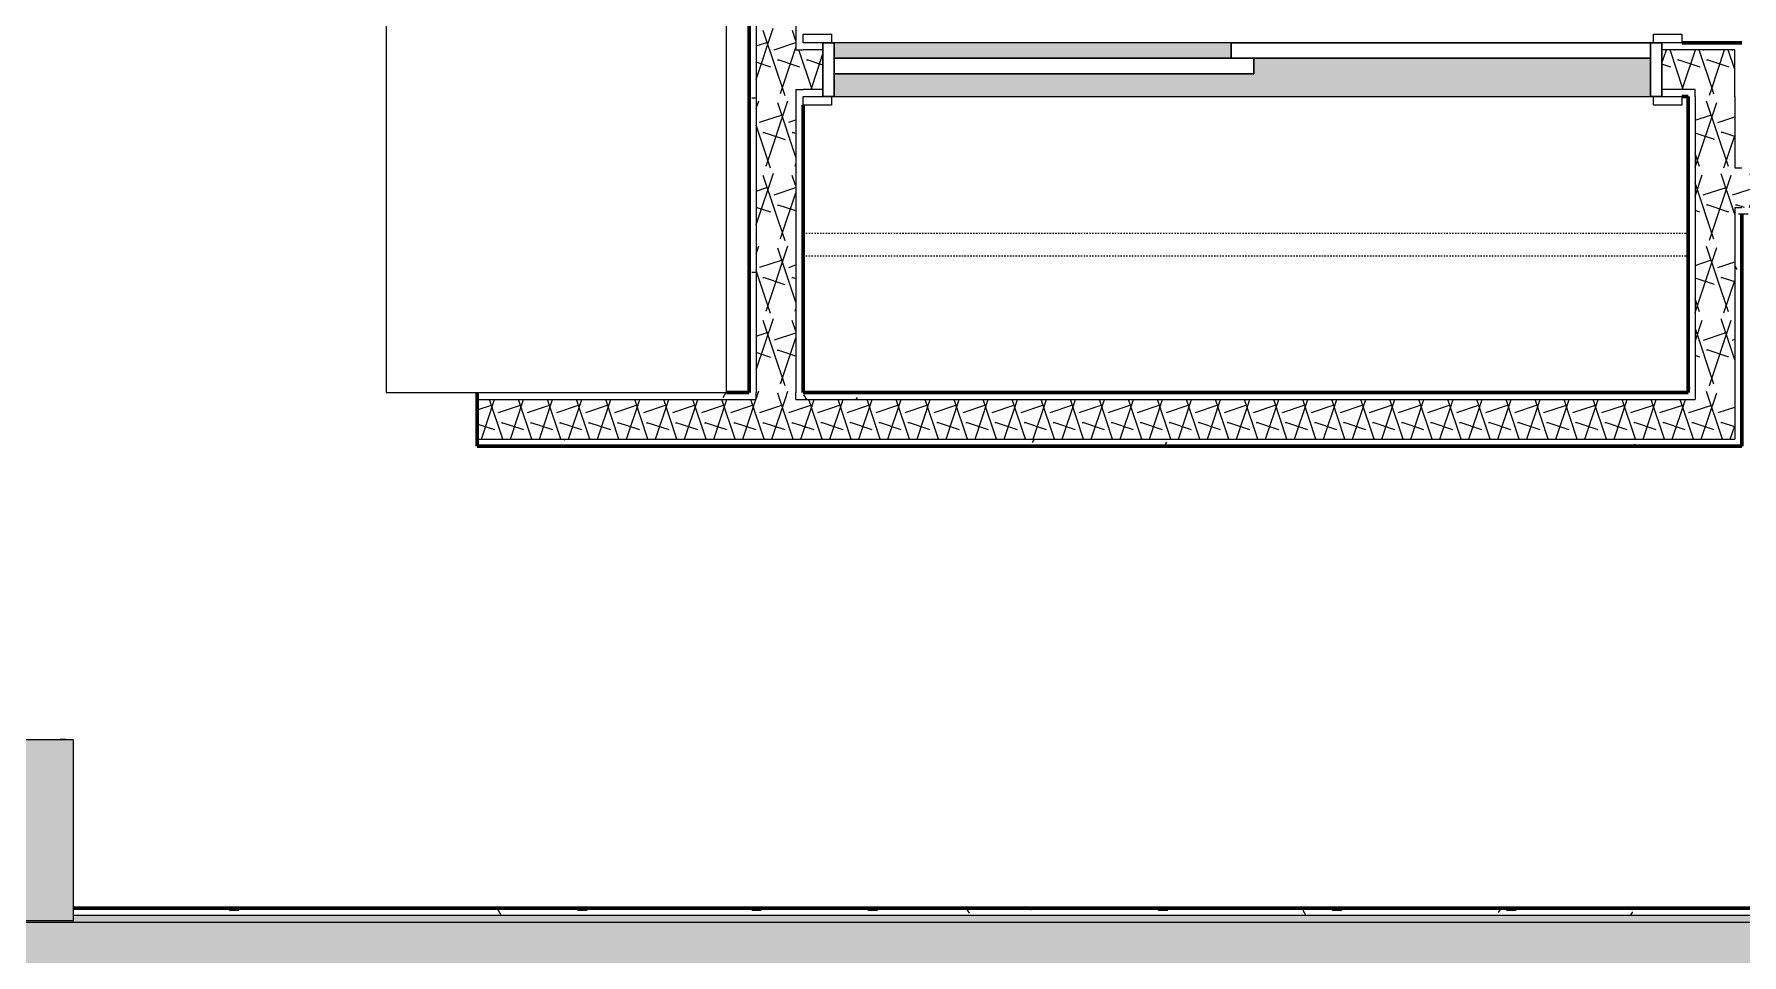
# Model space of a CAD drawing. Header units: inches. Extents: x -4169 to -1846, y 9706 to 12377.
# Drawn here: x -3744.5 to -3593.9, y 10348.7 to 10430 of the extents above; entities that cross this region are included whole.
import ezdxf

# ---------------------------------------------------------------- set-up
doc = ezdxf.new("R2010")
doc.units = ezdxf.units.IN
doc.header["$MEASUREMENT"] = 0
doc.linetypes.add('Dash', pattern=[0.25, 0.125, -0.125])
for name, color, linetype, lineweight in [('0-1', 7, 'Continuous', 5), ('0-2', 50, 'Continuous', 18), ('A-DOOR-1', 250, 'Continuous', 9), ('A-DOOR-2', 90, 'Continuous', 30), ('A-DOOR-FRAM-1', 90, 'Continuous', 30), ('A-WALL', 113, 'Continuous', 18), ('A-WALL-1', 8, 'Continuous', 5), ('A-WALL-4', 10, 'Continuous', 60), ('A-WALL-5', 50, 'Continuous', 18), ('A-WALL-PATT-1', 250, 'Continuous', 9), ('A-WALL-PATT-2', 253, 'Continuous', 9), ('A-WALL-PATT-4', 111, 'Continuous', 9), ('I-FURN-1', 250, 'Continuous', 9), ('I-FURN-3', 55, 'Continuous', 9), ('I-WALL-2', 2, 'Continuous', 5), ('I-WALL-3', 2, 'Continuous', 60), ('Q-CASE-HDLN-1', 250, 'Dash', 9), ('Q-SPCQ-1', 250, 'Continuous', 9)]:
    doc.layers.add(name, color=color, linetype=linetype, lineweight=lineweight)
pattern_1 = [(0, (0, 0), (20.48, 5.12), [0.845, -14.515, 0.845, -14.515, -81.92]), (0, (0, 0), (20.48, 5.12), [-30.72, 0.845, -29.875, 0.845, -14.515, -35.84]), (0, (0, 0), (20.48, 5.12), [-76.8, 0.845, -9.395, 0.845, -24.755]), (120, (7.68, 2.56), (-14.67405, 15.1762003), [0.845, -14.515, 0.845, -14.515, -81.92]), (120, (7.68, 2.56), (-14.67405, 15.1762003), [-30.72, 0.845, -29.875, 0.845, -14.515, -35.84]), (120, (7.68, 2.56), (-14.67405, 15.1762003), [-76.8, 0.845, -9.395, 0.845, -24.755]), (240, (10.24, 12.8), (-5.80595, -20.2962003), [0.845, -14.515, 0.845, -14.515, -81.92]), (240, (10.24, 12.8), (-5.80595, -20.2962003), [-30.72, 0.845, -29.875, 0.845, -14.515, -35.84]), (240, (10.24, 12.8), (-5.80595, -20.2962003), [-76.8, 0.845, -9.395, 0.845, -24.755])]
pattern_2 = [(161.57, (0.32, 0.32), (-2.560496185, -0.000537386), [0, -18.214, 2.022, 0]), (18.43, (-0.32, 0.32), (-2.560496185, 0.000537386), [0, -18.214, 2.022, 0]), (108.43, (0.32, 0.32), (1.27922091, -6.400876726), [6.07, -14.166]), (71.57, (-0.32, 0.32), (1.27922091, 6.400876726), [6.07, -14.166])]

# ---------------------------------------------------------------- blocks, each defined once
blk = doc.blocks.new('Entertainment_Center_14771 - Entertainment_Center_14771-1372851-ENLARGED RCP - 2ND FLOOR PLAN')
at = {"layer": 'I-FURN-3'}
for points in [[(-36, 10), (-36, -6), (36, -6), (36, 10), (18, 10), (18, 6), (-18, 6), (-18, 10), (-35, 10)], [(-35.34, 10.03), (-35.31, 10), (-34.85, 10), (-34.85, 10.03), (-35.31, 10.03)], [(-19.66, 10.03), (-19.66, 10), (-18.66, 10), (-18.66, 10.03), (-19, 10.03)], [(18.66, 10.03), (18.66, 10), (19.66, 10), (19.66, 10.03), (19, 10.03)], [(34.85, 10), (35.34, 10), (35.31, 10.03), (34.85, 10.03)], [(-36, -6), (-36, -6.12), (36, -6.12), (36, -6), (-35, -6)]]:
    blk.add_hatch(color=256, dxfattribs=at).paths.add_polyline_path(points, flags=0)
at = {"layer": 'I-FURN-1'}
for p, q in [((-36, -6), (-36, 10)), ((-36, 10), (-18, 10)), ((-35.34, 10), (-35.34, 10.03)), ((-35.34, 10.03), (-34.85, 10.03)), ((-34.85, 10.03), (-34.85, 10)), ((-19.66, 10), (-19.66, 10.03)), ((-19.66, 10.03), (-18.66, 10.03)), ((-18.66, 10.03), (-18.66, 10)), ((-18, 10), (-18, 6)), ((18, 6), (18, 10)), ((18, 10), (36, 10)), ((18.66, 10.03), (19.66, 10.03)), ((18.66, 10), (18.66, 10.03)), ((19.66, 10.03), (19.66, 10)), ((34.85, 10), (34.85, 10.03)), ((34.85, 10.03), (35.34, 10.03)), ((35.34, 10.03), (35.34, 10)), ((36, 10), (36, -6)), ((-18, 6), (18, 6)), ((36, -6), (-36, -6)), ((-36, -6.12), (-36, -6)), ((36, -6), (-36, -6)), ((36, -6.12), (36, -6)), ((-36, -6.12), (36, -6.12))]:
    blk.add_line(p, q, dxfattribs=at)
blk = doc.blocks.new('SLIDING - FLUSH - 6-0 x 6-8-2636082-ENLARGED RCP - 2ND FLOOR PLAN')
at = {"layer": 'A-DOOR-1'}
for p, q in [((-38.75, 3.25), (-36.25, 3.25)), ((-38.75, 2.5), (-38.75, 3.25)), ((-36.25, 3.25), (-36.25, 2.5)), ((36.25, 3.25), (38.75, 3.25)), ((36.25, 2.5), (36.25, 3.25)), ((38.75, 3.25), (38.75, 2.5)), ((-36.25, 2.5), (-38.75, 2.5)), ((38.75, 2.5), (36.25, 2.5)), ((-38.75, -2.25), (-36.25, -2.25)), ((-38.75, -3), (-38.75, -2.25)), ((-36.25, -3), (-38.75, -3)), ((-36.25, -2.25), (-36.25, -3)), ((36.25, -2.25), (38.75, -2.25)), ((36.25, -3), (36.25, -2.25)), ((38.75, -3), (36.25, -3)), ((38.75, -2.25), (38.75, -3))]:
    blk.add_line(p, q, dxfattribs=at)
at = {"layer": 'A-DOOR-2'}
for p, q in [((-1, 0.5), (36, 0.5)), ((-1, -0.875), (-1, 0.5)), ((36, 0.5), (36, -0.875)), ((-36, -0.875), (1, -0.875)), ((-36, -2.25), (-36, -0.875)), ((36, -0.875), (-1, -0.875)), ((1, -0.875), (1, -2.25)), ((1, -2.25), (-36, -2.25))]:
    blk.add_line(p, q, dxfattribs=at)
at = {"layer": 'A-DOOR-FRAM-1'}
for p, q in [((-37, 2.5), (-36, 2.5)), ((-37, -2.25), (-37, 2.5)), ((-36, 2.5), (-36, -2.25)), ((36, 2.5), (37, 2.5)), ((36, -2.25), (36, 2.5)), ((37, 2.5), (37, -2.25)), ((-36, -2.25), (-37, -2.25)), ((37, -2.25), (36, -2.25))]:
    blk.add_line(p, q, dxfattribs=at)
blk = doc.blocks.new('OD_CW_Closet - OD_CW_Closet-2021435-ENLARGED RCP - 2ND FLOOR PLAN')
at = {"layer": 'Q-CASE-HDLN-1'}
for p, q in [((3.49, 2.12), (75.49, 2.12)), ((0.74, -9.94), (78.78, -9.94)), ((0.74, -11.94), (78.78, -11.94))]:
    blk.add_line(p, q, dxfattribs=at)
blk = doc.blocks.new('Refrigerator_-_Side-by-Side_6047 - 36_ X 30_-345559-ENLARGED RCP - 2ND FLOOR PLAN')
at = {"layer": 'Q-SPCQ-1'}
for p, q in [((17.87, 14.42), (-17.88, 14.42)), ((-17.88, 14.42), (-17.88, -15.58)), ((17.87, -15.58), (17.87, 14.42)), ((-17.88, -15.58), (17.87, -15.58))]:
    blk.add_line(p, q, dxfattribs=at)
blk = doc.blocks.new('CTR - 1st Phase - Unit Layouts_rvt-1-ENLARGED RCP - 2ND FLOOR PLAN')
at = {"layer": 'A-WALL-1'}
h = blk.add_hatch(color=256, dxfattribs=at)
h.paths.add_polyline_path([(-3601.99, 10424.46), (-3601.99, 10427.84), (-3636.99, 10427.84), (-3636.99, 10426.46), (-3673.99, 10426.46), (-3673.99, 10424.46), (-3636.99, 10424.46)], flags=0)
h.paths.add_polyline_path([(-3673.99, 10427.84), (-3638.99, 10427.84), (-3638.99, 10429.21), (-3673.99, 10429.21), (-3673.99, 10428.59)], flags=0)
at = {"layer": 'A-WALL-PATT-1'}
h = blk.add_hatch(dxfattribs=at)
h.set_pattern_fill('FP_1', color=256, style=0, pattern_type=2)
h.set_pattern_definition(pattern_1)
h.paths.add_polyline_path([(-3680.87, 10398.34), (-3680.87, 10453.91), (-3681.49, 10453.91), (-3681.49, 10398.34)], flags=0)
h.paths.add_polyline_path([(-3680.87, 10477.91), (-3680.87, 10545.94), (-3681.49, 10545.94), (-3681.49, 10477.91)], flags=0)
h = blk.add_hatch(dxfattribs=at)
h.set_pattern_fill('FP_1', color=256, style=0, pattern_type=2)
h.set_pattern_definition(pattern_1)
h.paths.add_polyline_path([(-3677.37, 10398.34), (-3676.74, 10398.34), (-3676.74, 10425.09), (-3677.37, 10425.09), (-3677.37, 10398.34)], flags=0)
h.paths.add_polyline_path([(-3676.74, 10428.59), (-3676.74, 10545.94), (-3677.37, 10545.94), (-3677.37, 10428.59)], flags=0)
h = blk.add_hatch(dxfattribs=at)
h.set_pattern_fill('FP_1', color=256, style=0, pattern_type=2)
h.set_pattern_definition(pattern_1)
h.paths.add_polyline_path([(-3593.94, 10393.59), (-3593.94, 10414.66), (-3594.57, 10414.66), (-3594.57, 10393.59)], flags=0)
h.paths.add_polyline_path([(-3593.94, 10418.16), (-3593.94, 10428.59), (-3594.57, 10428.59), (-3594.57, 10418.16)], flags=0)
h = blk.add_hatch(dxfattribs=at)
h.set_pattern_fill('FP_1', color=256, style=0, pattern_type=2)
h.set_pattern_definition(pattern_1)
h.paths.add_polyline_path([(-3598.07, 10397.71), (-3598.07, 10424.46), (-3598.69, 10424.46), (-3598.69, 10397.71)], flags=0)
h = blk.add_hatch(dxfattribs=at)
h.set_pattern_fill('FP_1', color=256, style=0, pattern_type=2)
h.set_pattern_definition(pattern_1)
h.paths.add_polyline_path([(-3504.48, 10418.16), (-3504.48, 10418.79), (-3549.61, 10418.79), (-3549.61, 10418.16), (-3506.39, 10418.16)], flags=0)
h.paths.add_polyline_path([(-3554.1, 10418.16), (-3553.11, 10418.16), (-3553.11, 10418.79), (-3554.1, 10418.79)], flags=0)
h.paths.add_polyline_path([(-3590.1, 10418.16), (-3590.1, 10418.79), (-3593.94, 10418.79), (-3593.94, 10418.16)], flags=0)
h = blk.add_hatch(dxfattribs=at)
h.set_pattern_fill('FP_1', color=256, style=0, pattern_type=2)
h.set_pattern_definition(pattern_1)
h.paths.add_polyline_path([(-3504.48, 10414.04), (-3504.48, 10414.66), (-3554.1, 10414.66), (-3554.1, 10414.04), (-3504.67, 10414.04)], flags=0)
h.paths.add_polyline_path([(-3590.1, 10414.04), (-3590.1, 10414.66), (-3593.94, 10414.66), (-3593.94, 10414.04), (-3592.28, 10414.04)], flags=0)
h = blk.add_hatch(dxfattribs=at)
h.set_pattern_fill('FP_1', color=256, style=0, pattern_type=2)
h.set_pattern_definition(pattern_1)
h.paths.add_polyline_path([(-3598.69, 10397.71), (-3598.69, 10398.34), (-3677.37, 10398.34), (-3677.37, 10397.71), (-3599.25, 10397.71)], flags=0)
h.paths.add_polyline_path([(-3705.49, 10397.71), (-3680.87, 10397.71), (-3680.87, 10398.34), (-3705.49, 10398.34)], flags=0)
h = blk.add_hatch(dxfattribs=at)
h.set_pattern_fill('FP_1', color=256, style=0, pattern_type=2)
h.set_pattern_definition(pattern_1)
h.paths.add_polyline_path([(-3598.69, 10393.59), (-3594.57, 10393.59), (-3594.57, 10394.21), (-3705.49, 10394.21), (-3705.49, 10393.59), (-3599.25, 10393.59)], flags=0)
at = {"layer": 'A-WALL-PATT-2'}
h = blk.add_hatch(dxfattribs=at)
h.set_pattern_fill('FP_2', color=256, style=0, pattern_type=2)
h.set_pattern_definition(pattern_2)
h.paths.add_polyline_path([(-3677.37, 10397.71), (-3677.37, 10547.69), (-3680.87, 10547.69), (-3680.87, 10477.91), (-3679.12, 10477.91), (-3679.12, 10453.91), (-3680.87, 10453.91), (-3680.87, 10397.71), (-3679.5, 10397.71)], flags=0)
h = blk.add_hatch(dxfattribs=at)
h.set_pattern_fill('FP_2', color=256, style=0, pattern_type=2)
h.set_pattern_definition(pattern_2)
h.paths.add_polyline_path([(-3599.25, 10425.09), (-3594.57, 10425.09), (-3594.57, 10428.59), (-3600.99, 10428.59), (-3600.99, 10425.09)], flags=0)
h.paths.add_polyline_path([(-3676.74, 10425.09), (-3674.99, 10425.09), (-3674.99, 10428.59), (-3677.37, 10428.59), (-3677.37, 10425.09)], flags=0)
h = blk.add_hatch(dxfattribs=at)
h.set_pattern_fill('FP_2', color=256, style=0, pattern_type=2)
h.set_pattern_definition(pattern_2)
h.paths.add_polyline_path([(-3594.57, 10394.21), (-3594.57, 10425.09), (-3598.07, 10425.09), (-3598.07, 10394.21)], flags=0)
h = blk.add_hatch(dxfattribs=at)
h.set_pattern_fill('FP_2', color=256, style=0, pattern_type=2)
h.set_pattern_definition(pattern_2)
h.paths.add_polyline_path([(-3504.48, 10414.66), (-3504.48, 10418.16), (-3554.1, 10418.16), (-3554.1, 10414.66), (-3506.39, 10414.66)], flags=0)
h.paths.add_polyline_path([(-3594.57, 10414.66), (-3590.1, 10414.66), (-3590.1, 10418.16), (-3594.57, 10418.16)], flags=0)
h = blk.add_hatch(dxfattribs=at)
h.set_pattern_fill('FP_2', color=256, style=0, pattern_type=2)
h.set_pattern_definition(pattern_2)
h.paths.add_polyline_path([(-3599.25, 10394.21), (-3598.07, 10394.21), (-3598.07, 10397.71), (-3705.49, 10397.71), (-3705.49, 10394.21), (-3662.46, 10394.21)], flags=0)
at = {"layer": 'A-WALL-4'}
for p, q in [((-3681.49, 10398.34), (-3681.49, 10453.91)), ((-3599.24, 10429.21), (-3593.94, 10429.21)), ((-3676.74, 10423.71), (-3676.74, 10398.34)), ((-3598.69, 10424.46), (-3599.24, 10424.46)), ((-3598.69, 10398.34), (-3598.69, 10424.46)), ((-3593.94, 10414.04), (-3593.94, 10393.59)), ((-3705.49, 10393.59), (-3705.49, 10398.34)), ((-3683.49, 10398.34), (-3681.49, 10398.34)), ((-3676.74, 10398.34), (-3598.69, 10398.34)), ((-3598.69, 10393.59), (-3705.49, 10393.59)), ((-3594.57, 10393.59), (-3598.69, 10393.59)), ((-3593.94, 10393.59), (-3594.57, 10393.59))]:
    blk.add_line(p, q, dxfattribs=at)
at = {"layer": 'A-WALL-5'}
for p, q in [((-3677.37, 10548.04), (-3677.37, 10428.59)), ((-3680.87, 10453.91), (-3680.87, 10398.34)), ((-3677.37, 10428.59), (-3676.74, 10428.59)), ((-3674.99, 10428.59), (-3676.74, 10428.59)), ((-3638.99, 10429.21), (-3673.99, 10429.21)), ((-3594.57, 10428.59), (-3600.99, 10428.59)), ((-3594.57, 10425.09), (-3594.57, 10428.59)), ((-3677.37, 10425.09), (-3676.74, 10425.09)), ((-3677.37, 10425.09), (-3677.37, 10398.34)), ((-3674.99, 10425.09), (-3676.74, 10425.09)), ((-3598.07, 10425.09), (-3600.99, 10425.09)), ((-3598.07, 10424.46), (-3598.07, 10425.09)), ((-3594.57, 10424.46), (-3594.57, 10425.09)), ((-3673.99, 10424.46), (-3601.99, 10424.46)), ((-3598.07, 10424.46), (-3598.07, 10397.71)), ((-3594.57, 10424.46), (-3594.57, 10418.16)), ((-3594.57, 10418.16), (-3593.94, 10418.16)), ((-3594.57, 10414.66), (-3593.94, 10414.66)), ((-3594.57, 10414.66), (-3594.57, 10394.21)), ((-3680.87, 10397.71), (-3680.87, 10398.34)), ((-3677.37, 10397.71), (-3677.37, 10398.34)), ((-3705.49, 10397.71), (-3680.87, 10397.71)), ((-3677.37, 10397.71), (-3598.69, 10397.71)), ((-3598.69, 10397.71), (-3598.07, 10397.71)), ((-3705.49, 10394.21), (-3598.69, 10394.21)), ((-3598.69, 10394.21), (-3598.07, 10394.21)), ((-3598.07, 10394.21), (-3594.57, 10394.21))]:
    blk.add_line(p, q, dxfattribs=at)
at = {"layer": '0-2'}
for name, p, rotation in [('Refrigerator_-_Side-by-Side_6047 - 36_ X 30_-345559-ENLARGED RCP - 2ND FLOOR PLAN', (-3697.91, 10416.21), 269.9999999999871), ('SLIDING - FLUSH - 6-0 x 6-8-2636082-ENLARGED RCP - 2ND FLOOR PLAN', (-3637.99, 10426.96), 180)]:
    blk.add_blockref(name, p, dxfattribs=dict(at, rotation=rotation))
for name, p in [('OD_CW_Closet - OD_CW_Closet-2021435-ENLARGED RCP - 2ND FLOOR PLAN', (-3677.48, 10422.34)), ('Entertainment_Center_14771 - Entertainment_Center_14771-1372851-ENLARGED RCP - 2ND FLOOR PLAN', (-3777.11, 10357.71))]:
    blk.add_blockref(name, p, dxfattribs=at)

msp = doc.modelspace()

# ---------------------------------------------------------------- hatches: boundary and pattern name
at = {"layer": 'A-WALL-PATT-4'}
h = msp.add_hatch(dxfattribs=at)
h.set_pattern_fill('FP_1', color=256, style=0, pattern_type=2)
h.set_pattern_definition(pattern_1)
h.paths.add_polyline_path([(-3505.3, 10352.21), (-3504.67, 10352.21), (-3504.67, 10352.84), (-3741.11, 10352.84), (-3741.11, 10352.21), (-3506.39, 10352.21)], flags=0)
h.paths.add_polyline_path([(-3852.47, 10352.21), (-3813.11, 10352.21), (-3813.11, 10352.84), (-3852.47, 10352.84), (-3852.47, 10352.46)], flags=0)
h = msp.add_hatch(dxfattribs=at)
h.set_pattern_fill('FP_2', color=256, style=0, pattern_type=2)
h.set_pattern_definition(pattern_2)
h.paths.add_polyline_path([(-3852.47, 10346.09), (-3501.42, 10346.09), (-3501.42, 10351.34), (-3504.67, 10351.34), (-3504.67, 10351.59), (-3852.47, 10351.59), (-3852.47, 10349.67)], flags=0)
at = {"layer": 'I-WALL-2'}
h = msp.add_hatch(color=256, dxfattribs=at)
h.paths.add_polyline_path([(-3734.31, 10351.59), (-3504.67, 10351.59), (-3504.67, 10352.21), (-3741.11, 10352.21), (-3741.11, 10351.59), (-3740.92, 10351.59)], flags=0)
h.paths.add_polyline_path([(-3835.61, 10351.59), (-3813.11, 10351.59), (-3813.11, 10352.21), (-3852.47, 10352.21), (-3852.47, 10351.59)], flags=0)

# ---------------------------------------------------------------- linework, layer by layer
at = {"layer": 'A-WALL'}
for p, q in [((-3741.11, 10352.21), (-3504.67, 10352.21)), ((-3741.11, 10351.59), (-3504.67, 10351.59))]:
    msp.add_line(p, q, dxfattribs=at)
at = {"layer": 'I-WALL-3'}
msp.add_line((-3741.11, 10352.84), (-3505.3, 10352.84), dxfattribs=at)

# ---------------------------------------------------------------- block references
at = {"layer": '0-1'}
msp.add_blockref('CTR - 1st Phase - Unit Layouts_rvt-1-ENLARGED RCP - 2ND FLOOR PLAN', (0, 0), dxfattribs=at)

doc.saveas('drawing.dxf')
